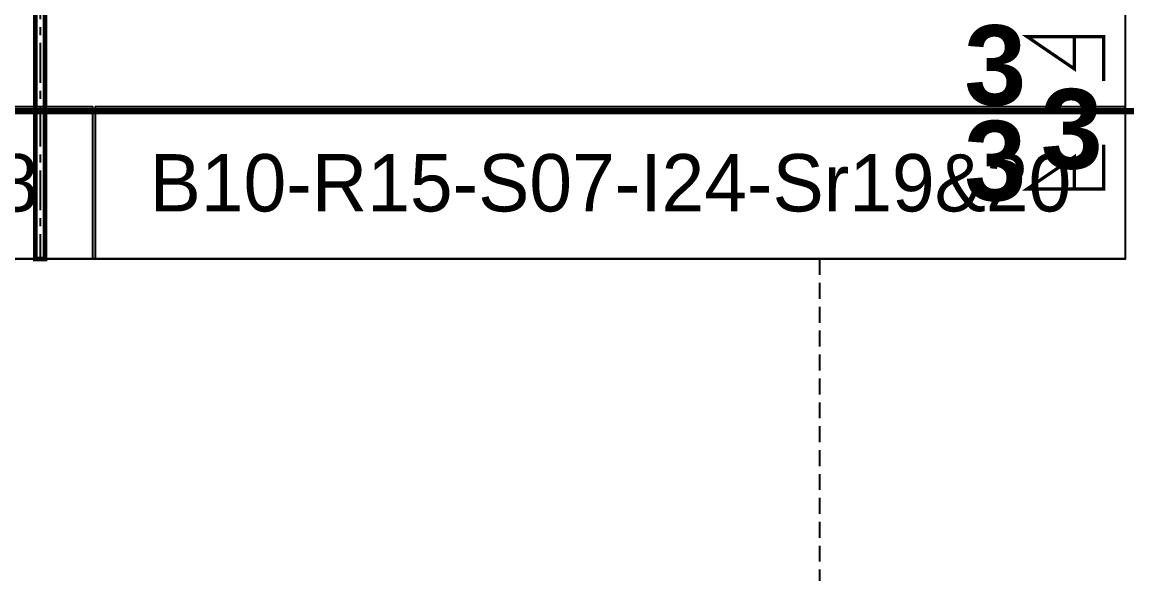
# Model space of a CAD drawing. Header units: metres. Extents: x 532643 to 533032, y 2674932 to 2675252.
# Drawn here: x 532835.53 to 532870.17, y 2675131.91 to 2675149.23 of the extents above; entities that cross this region are included whole.
import ezdxf
from ezdxf.enums import TextEntityAlignment as Align

# ---------------------------------------------------------------- set-up
doc = ezdxf.new("R2010")
doc.units = ezdxf.units.M
doc.header["$MEASUREMENT"] = 0
doc.linetypes.add('CENTER', pattern=[2, 1.25, -0.25, 0.25, -0.25])
doc.linetypes.add('DASHED', pattern=[0.75, 0.5, -0.25])
for name, color, linetype in [('DC Trench BL-10', 40, 'Continuous'), ('E-Inverter Grouping', 2, 'Continuous'), ('IDT', 7, 'Continuous'), ('LT Cable(AG) INV to LT Panel BL-10', 2, 'Continuous'), ('Messenger Wire Block-10 (Master Path)', 30, 'Continuous'), ('Messenger Wire Block-10 (MW Path)', 191, 'Continuous'), ('MMS Table Block-10', 8, 'Continuous'), ('Plan Line - DC BL-10', 40, 'Continuous'), ('Section Marking BL-10', 2, 'Continuous')]:
    doc.layers.add(name, color=color, linetype=linetype)
doc.styles.add('BoldTextStyle', font='arialbd.ttf')
doc.styles.get("Standard").update_dxf_attribs({"font": 'Adani Regular.ttf'})

# ---------------------------------------------------------------- blocks, each defined once
blk = doc.blocks.new('MMS Table (32.292 x 4.788)')
at = {"color": 0}
blk.add_lwpolyline([(0, -0.002), (0, 4.786), (32.292, 4.786), (32.292, -0.002)], close=True, dxfattribs=at)
at = {"color": 7}
blk.add_attdef('ID1', text='', height=1.8, dxfattribs=at).set_placement((16.146, 2.392), align=Align.MIDDLE_CENTER)
blk = doc.blocks.new('IDT')
at = {"layer": 'IDT', "color": 243, "linetype": 'DASHED'}
blk.add_lwpolyline([(45.5, 32.586), (45.5, -4.032), (0, -4.032), (0, 32.586)], close=True, dxfattribs=at)

msp = doc.modelspace()

# ---------------------------------------------------------------- linework, layer by layer
at = {"layer": 'DC Trench BL-10', "color": 40, "const_width": 0.15}
msp.add_lwpolyline([(532836.242, 2675176.571), (532835.942, 2675176.571), (532835.942, 2675141.787), (532836.242, 2675141.787)], close=True, dxfattribs=at)
at = {"layer": 'E-Inverter Grouping', "color": 3}
msp.add_lwpolyline([(532870.123, 2675141.791), (532805.439, 2675141.791), (532805.439, 2675176.575), (532870.123, 2675176.575)], close=True, dxfattribs=at)
at = {"layer": 'LT Cable(AG) INV to LT Panel BL-10', "color": 5}
for points in [[(532829.51, 2675127.22, -0.325999), (532828.885, 2675128.077), (532828.885, 2675131.277, 0.214019), (532828.583, 2675131.949), (532821.869, 2675137.927, -0.214019), (532821.568, 2675138.599), (532821.568, 2675140.369, -0.0289), (532821.574, 2675140.473), (532821.629, 2675140.953, 0.0289), (532821.635, 2675141.056), (532821.635, 2675145.603, -0.414214), (532822.535, 2675146.503), (532871.169, 2675146.503, -0.414214), (532872.069, 2675145.603), (532872.069, 2675139.903, 0.414214), (532872.969, 2675139.003), (532964.761, 2675139.003, 0.414214), (532965.661, 2675139.903), (532965.661, 2675140.226)], [(532829.51, 2675127.254, -0.317911), (532828.91, 2675128.102), (532828.91, 2675131.288, 0.214019), (532828.608, 2675131.96), (532821.894, 2675137.938, -0.214019), (532821.593, 2675138.61), (532821.593, 2675140.368, -0.0289), (532821.599, 2675140.472), (532821.654, 2675140.951, 0.0289), (532821.66, 2675141.055), (532821.66, 2675145.578, -0.414214), (532822.56, 2675146.478), (532871.144, 2675146.478, -0.414214), (532872.044, 2675145.578), (532872.044, 2675117.378, 0.414214), (532872.944, 2675116.478), (532899.977, 2675116.478, 0.414214), (532900.877, 2675117.378), (532900.877, 2675117.726)], [(532829.51, 2675127.288, -0.309777), (532828.935, 2675128.127), (532828.935, 2675131.299, 0.214019), (532828.633, 2675131.971), (532821.919, 2675137.949, -0.214019), (532821.618, 2675138.621), (532821.618, 2675140.366, -0.0289), (532821.624, 2675140.47), (532821.679, 2675140.95, 0.0289), (532821.685, 2675141.054), (532821.685, 2675145.553, -0.414214), (532822.585, 2675146.453), (532871.119, 2675146.453, -0.414214), (532872.019, 2675145.553), (532872.019, 2675117.353, 0.414214), (532872.919, 2675116.453), (532964.761, 2675116.453, 0.414214), (532965.661, 2675117.353), (532965.661, 2675117.726)]]:
    msp.add_lwpolyline(points, format="xyb", dxfattribs=at)
at = {"layer": 'Messenger Wire Block-10 (Master Path)'}
msp.add_lwpolyline([(532821.76, 2675146.38), (532871.944, 2675146.38)], dxfattribs=at)
at = {"layer": 'Messenger Wire Block-10 (MW Path)', "const_width": 0.1}
msp.add_lwpolyline([(532821.76, 2675146.378), (532871.944, 2675146.378)], dxfattribs=at)
at = {"layer": 'Plan Line - DC BL-10', "color": 6, "linetype": 'CENTER'}
msp.add_lwpolyline([(532836.093, 2675176.571), (532836.093, 2675141.787)], dxfattribs=at)
at = {"layer": 'Section Marking BL-10', "color": 94, "lineweight": 35, "true_color": 0x00a500, "const_width": 0.1}
for points in [[(532869.444, 2675147.378), (532869.444, 2675148.768), (532867.044, 2675148.768), (532868.524, 2675147.758), (532868.524, 2675148.768)], [(532869.444, 2675145.378), (532869.444, 2675143.988), (532867.044, 2675143.988), (532868.524, 2675144.998), (532868.524, 2675143.988)]]:
    msp.add_lwpolyline(points, dxfattribs=at)

# ---------------------------------------------------------------- block references
at = {"layer": 'IDT', "color": 8, "rotation": 180}
msp.add_blockref('IDT', (532860.531, 2675137.759), dxfattribs=at)
at = {"layer": 'MMS Table Block-10'}
for p, values in [((532805.439, 2675141.791), {'ID1': 'B10-R15-S06-I24-Sr17&18'}), ((532837.831, 2675141.791), {'ID1': 'B10-R15-S07-I24-Sr19&20'})]:
    msp.add_blockref('MMS Table (32.292 x 4.788)', p, dxfattribs=at).add_auto_attribs(values)

# ---------------------------------------------------------------- texts
at = {"layer": 'Section Marking BL-10', "color": 94, "true_color": 0x00a500, "style": 'BoldTextStyle'}
for p in [(532866.044, 2675147.878), (532868.444, 2675145.878), (532866.044, 2675144.878)]:
    msp.add_text('3', height=2.5, dxfattribs=at).set_placement(p, align=Align.MIDDLE_CENTER)

doc.saveas('drawing.dxf')
